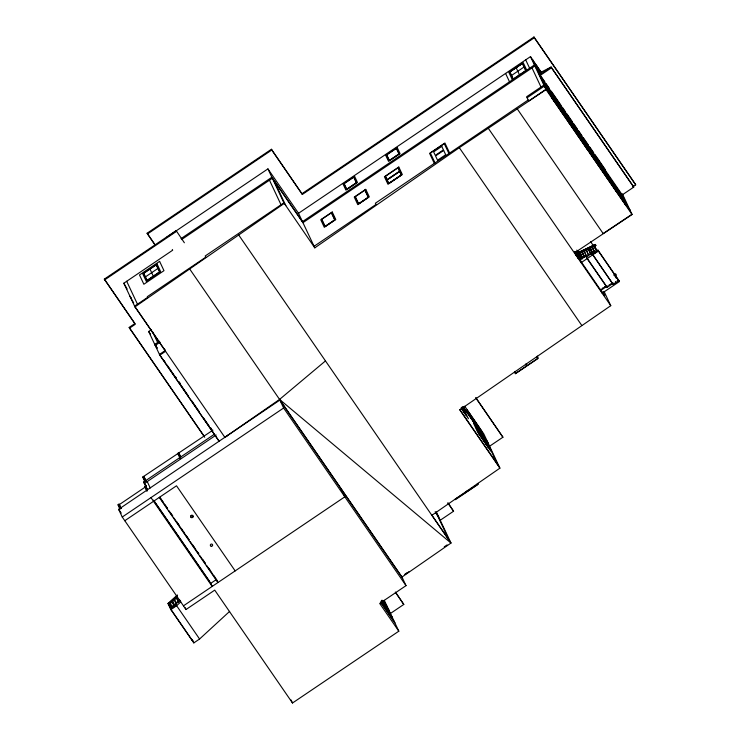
<?xml version="1.0" encoding="UTF-8"?>
<svg xmlns="http://www.w3.org/2000/svg" width="740" height="740" viewBox="0 0 740 740"><rect width="100%" height="100%" fill="white"/><g stroke="black" fill="none" stroke-linecap="round" stroke-linejoin="round"><path stroke-width="1.11" d="M576.201 253.626L595.274 244.468L595.913 245.393L576.414 255.171M615.671 274.068L615.264 274.632L615.902 275.558L616.309 274.993L615.671 274.068L613.617 275.049M229.622 611.397L199.578 639.018L193.825 642.903L170.875 609.594L167.999 603.461L177.341 595.043M177.48 595.349L169.09 603.119L169.728 604.043L177.286 597.051M169.719 603.017L170.283 603.063L169.719 603.017L172.059 607.836L172.152 607.188M172.133 600.778L173.909 605.561L172.133 600.778L174.474 605.598M173.891 599.15L174.455 599.187L173.891 599.15L176 603.627M176.305 596.912L178.322 602.036L176.305 596.912L178.229 600.834M174.15 605.903L172.374 601.12M176.546 597.254L175.981 597.217M191.965 639.369L192.798 641.136L171.116 609.677L168.628 604.386L172.947 600.63M174.621 599.076L177.138 596.745M179.589 599.816L171.199 607.596L171.523 608.058L176.231 604.867L175.759 603.868L180.542 600.63M171.255 607.707L179.644 599.937M172.725 607.855L176.083 604.746M170.875 609.594L176.62 605.709L180.801 601.879M325.471 360.917L279.572 399.415L224.849 437.34L134.958 306.897L123.821 283.216L172.661 250.222L172.309 249.472M134.958 306.897L284.197 203.454L267.926 168.887L166.593 237.337M384.291 600.353L398.814 631.192L292.504 703L214.73 590.132L185.999 609.538L122.248 517.02L118.622 509.314L219.105 441.225L159.461 354.432L165.205 350.547L134.606 306.138L147.621 297.351L147.306 296.675L205.785 257.168L205.221 255.975L283.901 202.834L314.796 247.854L459.309 147.685L546.009 89.623L530.478 56.619L298.535 213.287L267.926 168.887M604.053 291.421L610.768 305.694L459.743 409.868L499.907 468.152L431.855 515.317M398.814 631.192L379.685 603.442L406.019 585.645L401.977 577.043L450.984 543.067L436.397 512.08M224.849 437.34L228.651 434.778M155.261 245.329L147.094 233.239L271.414 149.267L302.373 194.426L534.317 37.759L533.966 37L302.022 193.667M147.454 233.997L271.774 150.017L271.414 149.267M204.703 437.266L129.528 328.162L135.272 324.286L104.322 279.119L176.148 230.603L184.371 242.775M104.673 279.877L176.499 231.361L176.148 230.603M181.05 238.595L271.867 177.249L302.466 221.658L534.409 64.981L539.515 72.391L535.963 64.843L541.449 72.862M181.522 239.603L272.339 178.257L302.938 222.666L534.881 65.99L540.061 73.501M145.447 276.889L157.898 268.472M129.528 328.162L129.176 327.413L134.921 323.528L104.322 279.119M511.571 75.443L524.022 67.035M402.282 577.699L279.877 400.072L219.105 441.225L159.812 355.182L148.666 331.502L151.543 329.568M539.987 75.554L551.485 67.793L551.134 67.035L538.923 73.288L544.788 81.798M386.872 179.922L399.804 171.19M386.964 180.116L399.896 171.375M159.553 341.214L154.762 344.452L156.991 347.689M160.025 342.222L155.233 345.46L157.195 348.29M527.111 97.745L544.353 86.099L550.884 95.59M528.175 100.011L375.365 203.232L376.04 204.425L314.065 246.291M159.812 355.182L165.556 351.306L164.271 348.559M144.827 481.426L142.755 477.023L212.917 430.162M180.19 458.689L177.702 453.398L178.664 452.75L180.717 456.95M144.633 480.593L143.394 477.948L143.875 477.624M147.353 489.908L143.643 482.027L214.517 434.158M216.182 435.018L144.356 483.535L146.261 486.31M120.121 509.176L118.049 504.773L119.011 504.125L119.649 505.05M146.936 491.064L144.864 486.661L145.826 486.013L146.465 486.938M122.248 517.02L283.624 408.018L279.572 399.415L450.984 543.067L238.696 234.987M124.792 520.72L176.508 485.791L235.163 570.901M632.811 186.794L635.679 184.852L635.327 184.103L533.966 37M633.727 187.137L622.229 194.898L539.636 74.805L551.134 67.035L633.366 186.388L633.727 187.137L551.485 67.793M488.206 128.168L574.425 252.96L632.071 214.517L622.368 193.908M575.914 252.127L577.209 254.634M575.572 253.191L575.812 253.543M580.049 252.516L582.426 258.575L579.66 252.701L582.565 257.705M613.21 284.493L591.732 253.025L585.978 256.9L585.534 255.957L579.79 259.842L581.122 262.672L598.364 251.026L597.92 250.083L592.176 253.968L613.21 284.493L618.955 280.617L597.92 250.083M588.615 255.633L586.237 249.584L588.855 255.985M592.888 253.987L589.984 247.808L593.129 254.338L593.249 253.746M594.803 252.692L592.046 246.827L595.043 253.043L595.163 252.451M596.718 251.406L597.319 251.507L596.718 251.406L594.109 245.846L594.729 246.004L594.109 245.846M618.955 280.617L619.399 281.561L602.157 293.197L600.834 290.376L606.578 286.491L587.449 258.741M586.616 257.825L607.022 287.435L612.766 283.55M183.446 605.838L344.822 496.836L340.77 488.234M488.659 446.858L502.923 437.22L476.005 397.926M440.161 520.285L453.574 511.229L448.116 503.08M444.25 546.832L447.117 544.899M404.743 574.342L406.63 573.056M405.502 574.074L409.331 571.484M389.536 614.08L403.79 604.441L395.604 592.315M578.18 257.733L575.757 253.071M603.637 233.23L631.96 214.295M386.983 607.355L387.473 607.05M576.738 253.265L595.274 244.468M580.752 260.212L577.598 253.681L580.632 258.954M581.723 251.72L582.352 251.887L581.723 251.72L584.341 257.279M583.786 250.74L584.415 250.906L583.786 250.74L586.94 257.27L584.174 250.555M590.529 254.338L588.3 248.603L591.13 254.44M578.403 253.709L585.608 250.286M587.671 249.306L595.913 245.393M578.227 253.848L577.598 253.681M579.66 252.701L580.29 252.867M588.541 248.945L587.912 248.788M589.984 247.808L593.008 253.071M592.046 246.827L592.426 246.642M614.422 275.336L616.346 278.249M534.317 37.759L635.679 184.852M530.478 56.619L541.449 72.548M538.378 69.542L540.746 72.973M546.092 83.694L549.348 88.421M551.309 91.261L561.077 105.441M562.382 107.328L565.638 112.055M566.942 113.951L572.159 121.508M573.454 123.404L577.366 129.075M578.671 130.971L581.927 135.697M583.231 137.585L588.439 145.151M589.743 147.038L593.656 152.718M594.96 154.605L605.431 169.802M548.849 90.086L580.724 136.345M586.469 144.67L618.344 190.929M549.681 91.843L581.788 138.602M587.292 146.428L619.408 193.196M550.921 94.489L557.932 104.664M559.209 106.514L566.22 116.689M567.497 118.539L574.508 128.714M575.785 130.564L582.796 140.739M588.531 149.073L595.543 159.248M596.819 161.098L603.831 171.273M605.107 173.123L612.119 183.298M613.395 185.148L620.407 195.332M551.929 96.626L558.941 106.8M560.217 108.65L567.229 118.826M568.505 120.676L575.516 130.851M576.793 132.701L583.804 142.876M589.54 151.21L596.551 161.385M597.827 163.235L604.839 173.41M606.115 175.26L613.127 185.435M614.404 187.285L621.415 197.469M550.412 94.581L543.872 85.1L526.639 96.746L528.656 101.038L545.898 89.392L632.071 214.517M623.404 200.512L629.943 209.994M623.876 201.521L630.415 211.002M552.928 98.762L559.949 108.937M561.216 110.787L568.237 120.962M569.504 122.812L576.515 132.987M577.792 134.837L584.804 145.012M590.548 153.347L597.559 163.522M598.836 165.371L605.847 175.547M607.124 177.397L614.135 187.572M615.412 189.422L622.423 199.606M553.936 100.899L585.812 147.149M591.547 155.483L623.422 201.743M517.094 108.65L603.155 233.553M594.868 245.023L595.506 245.948M598.364 251.026L619.399 281.561M590.548 241.564L597.032 250.98M586.237 249.584L585.849 249.759M577.505 250.721L582.704 258.269M576.793 250.092L582.648 258.584M575.637 251.757L576.849 253.524M574.841 252.118L580.077 260.027L579.42 258.778M602.443 292.198L604.321 294.936M574.804 252.451L600.834 290.376M602.221 292.235L604.737 295.88L602.906 291.995M574.425 252.96L610.768 305.694M459.309 147.685L581.705 325.322M475.718 397.741L502.923 437.22M464.72 406.223L483.784 433.881L499.907 468.152M469.891 414.049L478.502 426.545L482.443 434.593M471.741 417.869L480.029 429.894M463.111 406.538L487.716 442.252M463 406.704L488.187 443.26M462.879 407.759L468.448 418.701L461.261 408.276M485.098 440.245L475.533 426.37L479.474 434.417L488.085 446.904M462 407.916L463.111 409.525M477.948 431.069L486.236 443.094M461.288 407.897L465.765 414.52L462.398 407.361M461.233 408.008L466.339 415.408L462.787 407.87M479.085 433.908L488.65 447.783L484.709 439.745M459.836 409.618L499.343 466.959M271.774 150.017L302.373 194.426M447.839 502.904L453.574 511.229M435.175 511.636L438.367 516.261M435.805 512.857L438.839 517.26M431.577 514.726L450.706 542.476M189.681 268.971L401.977 577.043M283.624 408.018L406.019 585.645M395.308 592.12L403.79 604.441M147.094 233.239L154.91 244.579M383.006 600.575L387.557 607.235L387.085 607.559L383.746 600.473M381.979 600.149L388.99 610.324M382.33 600.908L389.342 611.083M381.276 600.806L389.564 612.831L389.962 614.903M381.35 601.389L392.182 617.114M380.582 601.907L394.605 622.266M380.869 602.527L394.901 622.886M123.821 283.216L127.132 288.979M129.907 296.167L131.184 298.017M130.379 297.166L133.7 302.938M148.666 331.502L150.581 334.276M179.089 381.794L180.273 383.505M167.203 365.199L176.379 378.565L175.528 376.762M178.923 382.266L188.487 396.15M191.429 400.349L199.421 411.949M203.149 417.425L209.069 425.963M210.179 427.544L212.713 431.3M129.176 327.413L204.351 436.507M159.785 497.206L163.041 501.933M165.001 504.773L167.61 508.556M170.209 512.339L172.818 516.122M176.731 521.793L179.339 525.576M181.291 528.416L184.547 533.142M186.508 535.982L189.116 539.765M192.372 544.492L195.628 549.219M197.58 552.059L198.884 553.946M202.797 559.625L205.406 563.408M208.662 568.135L211.918 572.862M213.879 575.702L215.83 578.541M160.21 498.103L167.379 508.5M168.683 510.397L172.587 516.067M173.891 517.963L182.364 530.256M183.668 532.143L188.885 539.71M190.189 541.606L194.093 547.276M195.397 549.173L198.653 553.899M199.957 555.786L205.174 563.353M206.478 565.249L210.391 570.919M212.343 573.759L216.903 580.382M159.276 497.428L217.921 582.547L216.478 579.485L210.733 583.37L153.393 500.138M142.755 477.023L143.394 477.948M143.643 482.027L146.261 485.829M144.864 486.661L145.503 487.586M154.272 501.137L209.661 581.52M150.978 497.613L212.177 586.432L210.317 582.473M118.049 504.773L119.926 508.343M118.622 509.314L121.221 513.088M176.62 605.709L199.578 639.018M167.999 603.461L168.628 604.386M621.877 194.148L628.029 207.219M625.957 204.212L621.73 195.221L543.632 81.89L547.859 90.881M625.531 205.036L619.769 192.779L584.387 141.433L590.15 153.689M619.38 192.28L625.06 204.342M618.104 190.43L623.783 202.492M612.387 183.011L616.411 191.558M611.12 181.161L615.134 189.708M603.23 169.016L603.997 170.653M603.035 168.72L603.868 170.487M604.108 170.986L608.123 179.533M598.216 159.331L599.28 161.597M601.639 166.704L602.591 168.637M602.832 169.136L606.856 177.683M595.82 158.961L599.835 167.508M594.544 157.111L598.567 165.658M586.228 144.171L591.908 156.233M584.952 142.321L590.631 154.383M587.921 150.451L582.158 138.195L546.777 86.848L552.54 99.105M581.76 137.696L587.44 149.758M580.493 135.836L586.173 147.907M574.777 128.427L578.8 136.974M573.5 126.577L577.524 135.124M565.619 114.432L566.387 116.069M565.425 114.136L566.257 115.903M566.489 116.402L570.512 124.949M564.019 112.119L564.981 114.053M565.212 114.552L569.236 123.099M558.201 104.377L562.224 112.924M556.924 102.527L560.948 111.074M548.618 89.586L554.297 101.648M547.341 87.736L553.021 99.798M536.528 65.731L540.034 73.057M532.883 60.014L536.962 68.691M536.796 68.765L545.787 87.875M532.014 67.932L541.005 87.033M525.687 59.857L529.627 68.219M526.751 70.161L523.199 62.623L508.833 72.326L512.385 79.865M525.678 70.559L522.366 63.52L509.916 71.928L513.227 78.967M516.141 67.719L519.452 74.758M594.488 245.661L597.319 251.507M594.34 246.189L596.958 251.748M592.278 247.169L594.581 252.062M590.215 248.15L593.129 254.338M591.732 253.025L592.176 253.968M606.578 286.491L607.022 287.435M588.3 248.603L590.89 254.097M505.577 73.436L509.509 81.807M582.112 251.535L584.702 257.039M581.964 252.072L584.147 256.697M579.901 253.052L582.667 258.917M577.986 253.496L580.872 259.62M575.933 252.951L578.421 258.075M574.869 251.711L578.06 258.315M575.378 253.136L576.728 256.003M574.49 251.776L576.543 256.123M449.643 153.06L444.916 142.996L429.589 153.347L434.315 163.401M448.921 153.541L444.278 143.671L430.393 153.051L435.037 162.92M537.305 356.097L538.322 358.271L515.336 373.793L514.466 371.933M536.593 356.597L537.518 358.567L527.102 365.597L526.242 363.766M525.529 364.265L526.38 366.087L515.965 373.117L515.179 371.443M396.363 148.463L398.971 153.994L389.388 160.46L386.789 154.928M397.954 167.924L399.535 171.292L387.085 179.7L385.503 176.333M399.683 171.606L401.265 174.964L388.815 183.372L387.233 180.014M486.439 440.716L497.595 464.415M480.251 428.765L484.191 437.137M478.373 426.37L481.685 433.409M484.58 439.569L487.891 446.608M474.229 420.357L477.541 427.396M480.436 433.557L483.701 440.494M364.913 190.245L368.224 197.284L358.65 203.75L355.339 196.71M470.085 414.345L473.397 421.384M476.292 427.544L479.603 434.584M469.327 413.17L473.267 421.217M467.19 409.803L471.121 418.165M353.748 177.249L356.347 182.78L346.773 189.246L344.174 183.714M461.982 407.13L464.803 413.022M478.012 483.322L478.41 484.154L455.424 499.676L455.174 499.158M477.3 483.812L477.596 484.45L467.19 491.49L466.949 490.99M466.237 491.48L466.468 491.971L455.886 498.658M331.391 212.889L334.702 219.928L325.128 226.394L321.817 219.355M298.387 212.981L314.796 247.854M437.09 514.716L448.949 539.932M274.253 181.032L285.816 205.609M269.471 180.199L281.034 204.767M387.436 608.308L392.69 619.482M156.242 264.957L159.553 271.996L147.103 280.404L143.791 273.365M150.017 269.166L153.328 276.205M211.011 428.118L211.954 430.125M152.477 331.557L157.638 342.509M164.308 360.657L165.251 362.665M126.688 281.274L137.474 304.205M155.271 344.239L156.677 347.226M178.664 452.75L180.736 457.163M178.442 453.454L179.783 456.321M291.088 699.985L292.504 703M147.223 481.592L150.22 487.956M144.346 477.3L146.002 480.824M143.708 476.375L146.196 481.657M145.826 486.013L147.482 489.538M146.983 490.944L145.188 487.124L119.325 504.588L121.12 508.408M185.093 607.614L185.999 609.538M174.224 598.845L176.324 603.322M192.391 639.841L193.825 642.903M170.043 602.712L172.392 607.531M169.59 603.748L171.412 607.623M168.951 602.823L171.44 608.104M119.011 504.125L121.073 508.528M159.6 261.368L139.49 274.947L143.865 284.252L163.975 270.664L159.6 261.368M157.084 264.06L142.718 273.763L146.27 281.302L160.636 271.599L157.084 264.06M156.454 264.735L143.523 273.467L146.899 280.627L159.822 271.894L156.454 264.735M354.589 176.351L343.092 184.112L345.932 190.143L357.429 182.382L354.589 176.351M397.204 147.565L385.716 155.326L388.546 161.357L400.044 153.596L397.204 147.565M353.961 177.017L343.897 183.816L346.561 189.468L356.615 182.678L353.961 177.017M396.575 148.231L386.521 155.03L389.185 160.682L399.239 153.892L396.575 148.231M522.57 63.289L509.647 72.03L513.014 79.189L525.946 70.457L522.57 63.289M332.232 211.992L320.744 219.752L324.286 227.291L335.784 219.53L332.232 211.992M365.754 189.347L354.257 197.108L357.809 204.647L369.297 196.886L365.754 189.347M398.795 167.027L384.43 176.731L387.973 184.269L402.338 174.566L398.795 167.027M331.603 212.658L321.549 219.456L324.916 226.616L334.97 219.826L331.603 212.658M365.125 190.023L355.061 196.812L358.438 203.981L368.492 197.182L365.125 190.023M398.166 167.703L385.235 176.435L388.602 183.603L401.533 174.871L398.166 167.703M441.762 146.372L433.621 151.867L435.268 155.372L443.408 149.869L441.762 146.372M443.676 150.433L435.536 155.937L437.553 160.228L445.693 154.725L443.676 150.433M601.185 289.109L601.065 289.701L601.185 289.109M603.109 287.823L602.989 288.406L603.109 287.823M605.024 286.528L604.904 287.111L605.024 286.528M607.383 286.177L607.263 286.769L607.383 286.177M609.298 284.882L609.177 285.474L609.298 284.882M611.212 283.587L611.092 284.179L611.212 283.587M613.571 283.235L613.451 283.827L613.571 283.235M615.486 281.94L615.365 282.532L615.486 281.94M617.401 280.645L617.28 281.237L617.401 280.645M191.984 515.327L191.688 515.391A1.156 1.119 -25.2 0 0 191.827 517.565L192.132 517.574A1.156 1.119 -25.2 0 0 193.205 516.354A1.156 1.119 -25.2 0 0 191.984 515.327L191.651 515.373A1.156 1.119 -25.2 0 0 190.569 516.594A1.156 1.119 -25.2 0 0 191.799 517.621L192.085 517.556A1.156 1.119 -25.2 0 0 191.947 515.382M486.495 442.039L473.434 423.067L477.688 432.123L490.759 451.086L486.495 442.039M211.261 546.287A1.156 1.119 -25.2 0 0 212.574 544.788A1.156 1.119 -25.2 0 0 210.623 544.446A1.156 1.119 -25.2 0 0 211.261 546.287"/></g></svg>
